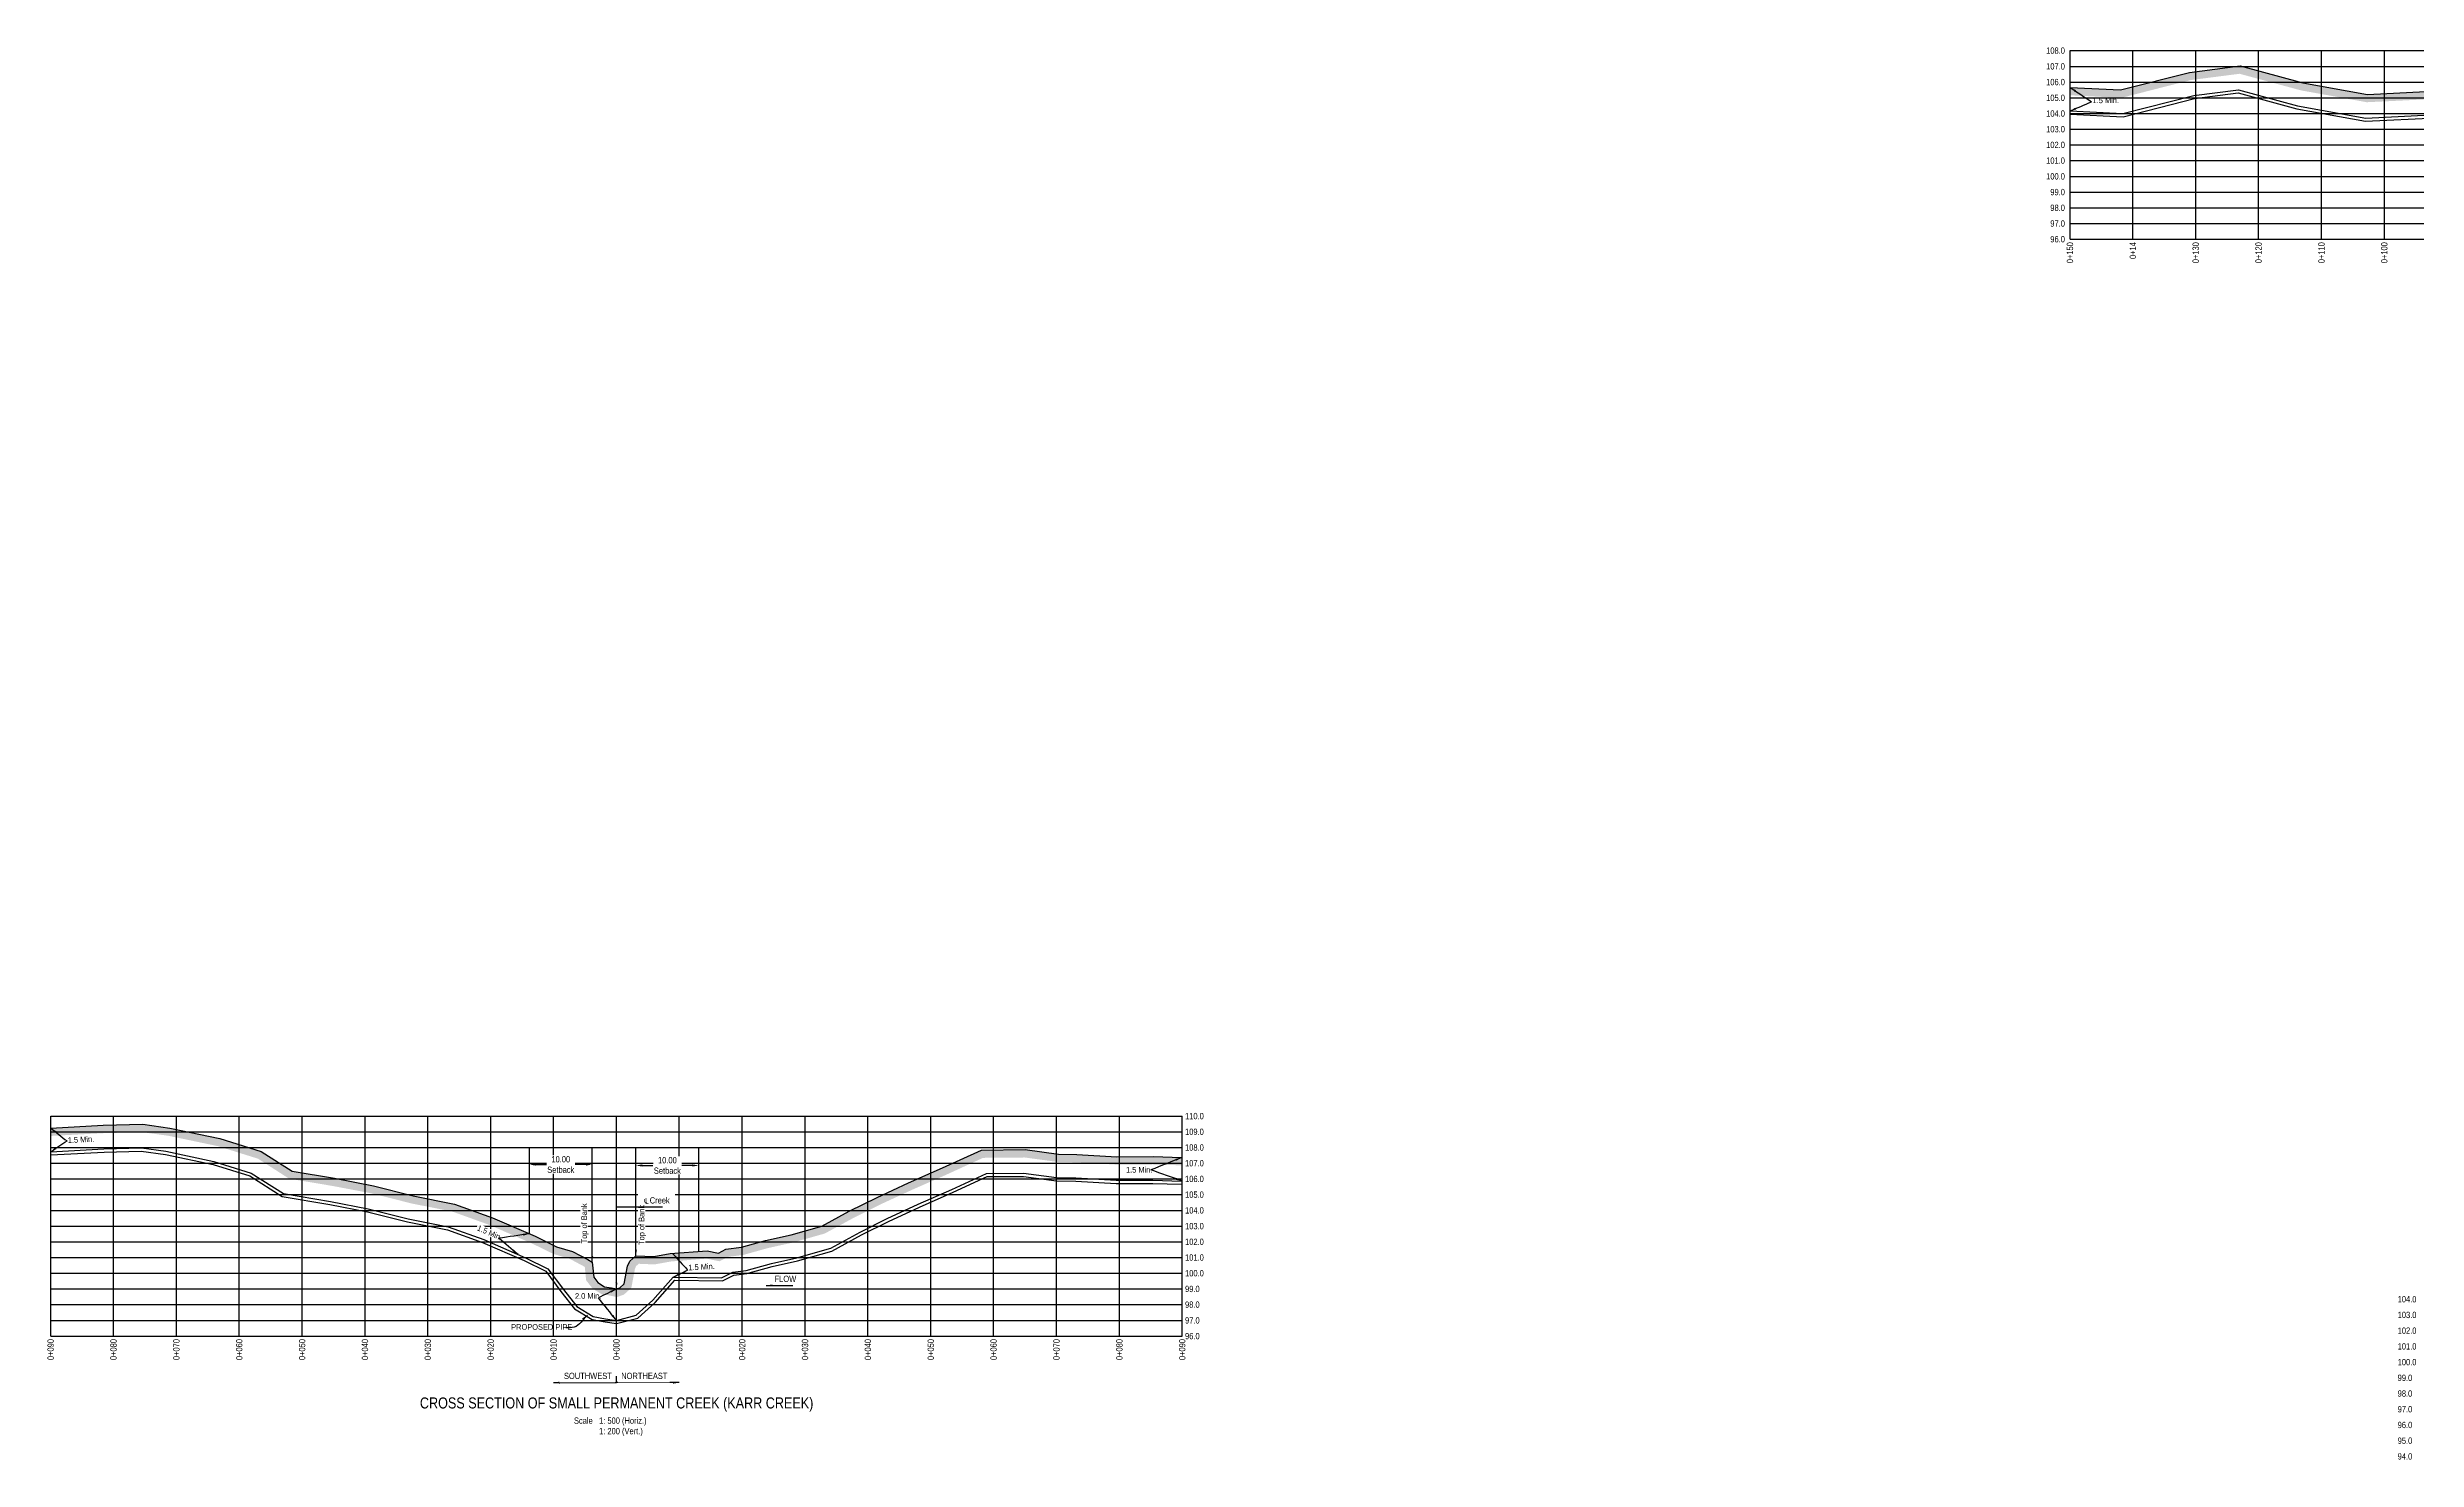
# Model space of a CAD drawing. Extents: x 406232 to 435383, y 6039561 to 6052989.
# Drawn here: x 411620 to 415388, y 6046476 to 6048722 of the extents above; entities that cross this region are included whole.
import ezdxf
from ezdxf.enums import TextEntityAlignment as Align

# ---------------------------------------------------------------- set-up
doc = ezdxf.new("R2010")
doc.units = 0
doc.header["$LTSCALE"] = 5
doc.header["$PDSIZE"] = 0.5
doc.linetypes.add('foc-TOPO', pattern=[1, 0.2, -0.8])
doc.layers.get('Defpoints').update_dxf_attribs({"color": 9})
for name, color, linetype in [('CG-NOTES', 7, 'Continuous'), ('DETAIL-T', 7, 'Continuous'), ('L-BD', 7, 'Continuous'), ('L-DETAIL-T', 3, 'Continuous'), ('P-CROSSINGS-GRID', 8, 'Continuous'), ('P-CROSSINGS-GROUND', 48, 'foc-TOPO'), ('P-CROSSINGS-LINE', 3, 'Continuous'), ('P-PROPOSED', 10, 'Continuous'), ('S-T7', 7, 'Continuous')]:
    doc.layers.add(name, color=color, linetype=linetype)
doc.styles.add('140', font='ARIALN.TTF', dxfattribs={"height": 15})
doc.styles.add('80', font='ARIALN.TTF', dxfattribs={"height": 10})
doc.styles.add('80CG', font='ARIALN.TTF', dxfattribs={"height": 10})
doc.styles.add('80L', font='ARIALN.TTF', dxfattribs={"height": 10})
doc.dimstyles.new('Compass 5 000', dxfattribs={"dimscale": 5, "dimtxt": 9, "dimasz": 2, "dimexe": 0.2, "dimexo": 0.0625, "dimgap": 0.5, "dimtad": 0, "dimtih": 1, "dimtoh": 1, "dimzin": 0, "dimdsep": 46, "dimtxsty": '80CG', "dimcen": 0.1, "dimse1": 1, "dimse2": 1, "dimclrd": 256, "dimclrt": 256, "dimaunit": 1, "dimadec": 4, "dimazin": 0, "dimtfac": 0.06, "dimtofl": 0, "dimtmove": 0, "dimatfit": 1, "dimfxl": 0.2, "dimtolj": 1, "dimtzin": 0, "dimlwd": -1, "dimarcsym": 0})

# ---------------------------------------------------------------- blocks, each defined once
blk = doc.blocks.new('*D888')
at = {"transparency": 16777216}
for p, q in [((412396.5, 6046945.1), (412413.5, 6046945.1)), ((412476.4, 6046945.1), (412459.4, 6046945.1))]:
    blk.add_line(p, q, dxfattribs=at)
for points in [[(412396.5, 6046946.8), (412396.5, 6046943.4), (412386.5, 6046945.1)], [(412476.4, 6046946.8), (412476.4, 6046943.4), (412486.4, 6046945.1)]]:
    blk.add_solid(points, dxfattribs=at)
at = {"layer": 'Defpoints', "color": 0, "transparency": 16777216}
for p in [(412386.5, 6046945.1), (412386.5, 6046926.6), (412486.4, 6046926.6)]:
    blk.add_point(p, dxfattribs=at)
at = {"transparency": 16777216, "insert": (412436.4, 6046945.1), "char_height": 10, "attachment_point": 5, "style": '80CG', "bg_fill": 3, "box_fill_scale": 1.1, "bg_fill_color": 256, "bg_fill_true_color": 13158600, "bg_fill_transparency": 0}
blk.add_mtext('\\A1;10.00\\PSetback', dxfattribs=at)
blk = doc.blocks.new('*D887')
at = {"transparency": 16777216}
for p, q in [((412566, 6046943.6), (412583, 6046943.6)), ((412645.9, 6046943.6), (412628.9, 6046943.6))]:
    blk.add_line(p, q, dxfattribs=at)
for points in [[(412566, 6046945.3), (412566, 6046941.9), (412556, 6046943.6)], [(412645.9, 6046945.3), (412645.9, 6046941.9), (412655.9, 6046943.6)]]:
    blk.add_solid(points, dxfattribs=at)
at = {"layer": 'Defpoints', "color": 0, "transparency": 16777216}
for p in [(412556, 6046943.6), (412556, 6046925.1), (412655.9, 6046925.1)]:
    blk.add_point(p, dxfattribs=at)
at = {"transparency": 16777216, "insert": (412606, 6046943.6), "char_height": 10, "attachment_point": 5, "style": '80CG', "bg_fill": 3, "box_fill_scale": 1.1, "bg_fill_color": 256, "bg_fill_true_color": 13158600, "bg_fill_transparency": 0}
blk.add_mtext('\\A1;10.00\\PSetback', dxfattribs=at)

msp = doc.modelspace()

# ---------------------------------------------------------------- hatches: boundary and pattern name
at = {"layer": 'P-CROSSINGS-GROUND'}
h = msp.add_hatch(dxfattribs=at)
h.set_pattern_fill('EARTH', color=256, scale=2.498859, angle=45)
h.set_pattern_definition([(45, (192.612, 2759.253), (0, 22.440395626), [15.86775592, -15.86775592]), (45, (188.404, 2763.461), (0, 22.440395626), [15.86775592, -15.86775592]), (45, (184.197, 2767.668), (0, 22.440395626), [15.86775592, -15.86775592]), (135, (184.197, 2770.473), (-22.440395626, 0), [15.86775592, -15.86775592]), (135, (188.404, 2774.681), (-22.440395626, 0), [15.86775592, -15.86775592]), (135, (192.612, 2778.889), (-22.440395626, 0), [15.86775592, -15.86775592])])
h.paths.add_polyline_path([(414837.151, 6048646.026), (414918.802, 6048641.949), (415029.357, 6048670.203), (415106.855, 6048680.212), (415204.752, 6048653.745), (415309.299, 6048634.948), (415422.616, 6048640.438), (415528.544, 6048617.586), (415598.124, 6048581.471), (415698.268, 6048575.067), (415802.176, 6048564.764), (415898.62, 6048559.094), (415983.487, 6048543.57), (416107.372, 6048530.644), (416212.218, 6048511.624), (416279.545, 6048496.525), (416306.864, 6048488.918), (416318.767, 6048487.035), (416325.242, 6048488.138), (416328.026, 6048476.608), (416343.236, 6048480.755), (416348.707, 6048483.542), (416350.651, 6048482.224), (416364.002, 6048488.11), (416369.217, 6048493.857), (416369.265, 6048493.972), (416444.217, 6048488.516), (416555.016, 6048491.186), (416652.809, 6048497.092), (416757.203, 6048501.151), (416849.801, 6048519.965), (416947.507, 6048544.953), (417049.517, 6048554.783), (417151.564, 6048564.339), (417274.278, 6048582.675), (417337.151, 6048591.076), (417337.151, 6048603.681), (417272.528, 6048595.047), (417150.057, 6048576.747), (417048.336, 6048567.222), (416945.347, 6048557.297), (416847.007, 6048532.147), (416755.706, 6048513.597), (416652.19, 6048509.572), (416554.489, 6048503.672), (416444.521, 6048501.022), (416362.085, 6048507.022), (416359.465, 6048502.897), (416358.529, 6048500.672), (416356.533, 6048498.472), (416351.94, 6048496.447), (416347.332, 6048499.572), (416344.5, 6048497.172), (416341.36, 6048493.822), (416338.71, 6048492.472), (416337.151, 6048492.047), (416335.443, 6048499.122), (416331.95, 6048499.922), (416326.328, 6048500.997), (416318.693, 6048499.697), (416309.525, 6048501.147), (416282.59, 6048508.647), (416214.701, 6048523.872), (416109.138, 6048543.022), (415985.262, 6048555.947), (415900.117, 6048571.522), (415803.16, 6048577.222), (415699.283, 6048587.522), (415601.546, 6048593.772), (415532.814, 6048629.447), (415423.648, 6048652.997), (415310.113, 6048647.497), (415207.493, 6048665.947), (415107.718, 6048692.922), (415027.001, 6048682.497), (414917.538, 6048654.522), (414837.151, 6048658.535)])
h = msp.add_hatch(dxfattribs=at)
h.set_pattern_fill('EARTH', color=256, scale=2.498859, angle=45)
h.set_pattern_definition([(45, (192.612, 2759.253), (0, 22.440395626), [15.86775592, -15.86775592]), (45, (188.404, 2763.461), (0, 22.440395626), [15.86775592, -15.86775592]), (45, (184.197, 2767.668), (0, 22.440395626), [15.86775592, -15.86775592]), (135, (184.197, 2770.473), (-22.440395626, 0), [15.86775592, -15.86775592]), (135, (188.404, 2774.681), (-22.440395626, 0), [15.86775592, -15.86775592]), (135, (192.612, 2778.889), (-22.440395626, 0), [15.86775592, -15.86775592])])
h.paths.add_polyline_path([(411625.003, 6047003.097), (411708.327, 6047007.485), (411771.453, 6047009.06), (411814.724, 6047003.11), (411894.074, 6046986.46), (411960.065, 6046965.835), (412008.912, 6046934.485), (412076.565, 6046923.16), (412138.262, 6046911.435), (412201.793, 6046895.385), (412267.472, 6046882.31), (412327.876, 6046860.46), (412395.811, 6046830.91), (412429.54, 6046814.435), (412454.973, 6046807.01), (412479.594, 6046793.81), (412486.425, 6046789.71), (412488.804, 6046765.785), (412495.525, 6046757.21), (412505.955, 6046750.785), (412516.944, 6046748.928), (412525.003, 6046747.21), (412530.319, 6046749.135), (412537.155, 6046755.235), (412542.485, 6046783.385), (412546.106, 6046791.21), (412555.977, 6046799.91), (412584.572, 6046798.735), (412610.669, 6046803.385), (412669.211, 6046808.035), (412687.086, 6046804.31), (412698.999, 6046810.335), (412724.07, 6046813.51), (412762.333, 6046824.185), (412802.73, 6046833.16), (412851.579, 6046846.985), (412895.257, 6046870.71), (412939.484, 6046892.91), (412989.567, 6046916.06), (413043.362, 6046939.76), (413105.421, 6046968.21), (413175.047, 6046968.81), (413227.967, 6046961.71), (413257.114, 6046961.26), (413321.104, 6046957.46), (413378.85, 6046957.66), (413424.132, 6046956.31), (413425.003, 6046956.329), (413425.003, 6046943.832), (413424.085, 6046943.812), (413378.685, 6046945.165), (413320.754, 6046944.964), (413256.647, 6046948.771), (413227.036, 6046949.229), (413174.266, 6046956.309), (413108.2, 6046955.739), (413048.484, 6046928.364), (412994.707, 6046904.672), (412944.909, 6046881.653), (412901.043, 6046859.634), (412856.32, 6046835.342), (412805.788, 6046821.041), (412765.369, 6046812.061), (412726.547, 6046801.23), (412702.711, 6046798.211), (412688.82, 6046791.186), (412668.415, 6046795.438), (412612.264, 6046790.978), (412585.421, 6046786.195), (412560.476, 6046787.22), (412556.341, 6046783.576), (412554.474, 6046779.541), (412548.642, 6046748.739), (412536.839, 6046738.208), (412525.895, 6046734.245), (412514.6, 6046736.653), (412501.473, 6046738.871), (412487.07, 6046747.744), (412476.73, 6046760.935), (412474.613, 6046782.227), (412473.423, 6046782.941), (412450.22, 6046795.382), (412425.015, 6046802.74), (412390.575, 6046819.563), (412323.254, 6046848.845), (412264.108, 6046870.24), (412199.042, 6046883.193), (412135.563, 6046899.23), (412074.367, 6046910.86), (412004.321, 6046922.585), (411954.732, 6046954.411), (411890.92, 6046974.355), (411812.588, 6046990.792), (411770.753, 6046996.544), (411708.812, 6046994.999), (411625.66, 6046990.62)])

# ---------------------------------------------------------------- linework, layer by layer
for p, q in [((412386.471, 6046834.973), (412386.471, 6046972.21)), ((412486.425, 6046824.409), (412486.425, 6046972.21)), ((412655.931, 6046806.98), (412655.931, 6046972.21))]:
    msp.add_line(p, q)
at = {"layer": 'CG-NOTES'}
msp.add_line((412525.003, 6046598.188), (412525.003, 6046608.188), dxfattribs=at)
at = {"layer": 'P-CROSSINGS-GRID', "color": 8}
for p, q in [((414837.151, 6048717.047), (417337.151, 6048717.047)), ((414837.151, 6048417.047), (414837.151, 6048717.047)), ((414837.151, 6048692.047), (417337.151, 6048692.047)), ((414937.151, 6048417.047), (414937.151, 6048717.047)), ((415037.151, 6048417.047), (415037.151, 6048717.047)), ((415137.151, 6048417.047), (415137.151, 6048717.047)), ((415237.151, 6048417.047), (415237.151, 6048717.047)), ((415337.151, 6048417.047), (415337.151, 6048717.047)), ((414837.151, 6048667.047), (417337.151, 6048667.047)), ((414837.151, 6048642.047), (417337.151, 6048642.047)), ((414837.151, 6048617.047), (417337.151, 6048617.047)), ((414837.151, 6048592.047), (417337.151, 6048592.047)), ((414837.151, 6048567.047), (417337.151, 6048567.047)), ((414837.151, 6048542.047), (417337.151, 6048542.047)), ((414837.151, 6048517.047), (417337.151, 6048517.047)), ((414837.151, 6048492.047), (417337.151, 6048492.047)), ((414837.151, 6048467.047), (417337.151, 6048467.047)), ((414837.151, 6048442.047), (417337.151, 6048442.047)), ((414837.151, 6048417.047), (417337.151, 6048417.047)), ((411625.003, 6046672.21), (411625.003, 6047022.21)), ((411625.003, 6047022.21), (413425.003, 6047022.21)), ((411625.003, 6046997.21), (413425.003, 6046997.21)), ((411725.003, 6046672.21), (411725.003, 6047022.21)), ((411825.003, 6046672.21), (411825.003, 6047022.21)), ((411925.003, 6046672.21), (411925.003, 6047022.21)), ((412025.003, 6046672.21), (412025.003, 6047022.21)), ((412125.003, 6046672.21), (412125.003, 6047022.21)), ((412225.003, 6046672.21), (412225.003, 6047022.21)), ((412325.003, 6046672.21), (412325.003, 6047022.21)), ((412425.003, 6046672.21), (412425.003, 6047022.21)), ((412525.003, 6046672.21), (412525.003, 6047022.21)), ((412625.003, 6046672.21), (412625.003, 6047022.21)), ((412725.003, 6046672.21), (412725.003, 6047022.21)), ((412825.003, 6046672.21), (412825.003, 6047022.21)), ((412925.003, 6046672.21), (412925.003, 6047022.21)), ((413025.003, 6046672.21), (413025.003, 6047022.21)), ((413125.003, 6046672.21), (413125.003, 6047022.21)), ((413225.003, 6046672.21), (413225.003, 6047022.21)), ((413325.003, 6046672.21), (413325.003, 6047022.21)), ((413425.003, 6046672.21), (413425.003, 6047022.21)), ((411625.003, 6046972.21), (413425.003, 6046972.21)), ((411625.003, 6046972.21), (413425.003, 6046972.21)), ((411625.003, 6046947.21), (413425.003, 6046947.21)), ((411625.003, 6046922.21), (413425.003, 6046922.21)), ((411625.003, 6046897.21), (413425.003, 6046897.21)), ((411625.003, 6046872.21), (413425.003, 6046872.21)), ((411625.003, 6046847.21), (413425.003, 6046847.21)), ((411625.003, 6046822.21), (413425.003, 6046822.21)), ((411625.003, 6046797.21), (413425.003, 6046797.21)), ((411625.003, 6046772.21), (413425.003, 6046772.21)), ((411625.003, 6046747.21), (413425.003, 6046747.21)), ((411625.003, 6046722.21), (413425.003, 6046722.21)), ((411625.003, 6046697.21), (413425.003, 6046697.21)), ((411625.003, 6046672.21), (413425.003, 6046672.21))]:
    msp.add_line(p, q, dxfattribs=at)
at = {"layer": 'P-CROSSINGS-LINE', "color": 3, "flags": 128}
for points in [[(414837.151, 6048658.535), (414917.538, 6048654.522), (415027.001, 6048682.497), (415107.718, 6048692.922), (415207.493, 6048665.947), (415310.113, 6048647.497), (415423.648, 6048652.997)], [(411625.003, 6047003.097), (411708.327, 6047007.485), (411771.453, 6047009.06), (411814.724, 6047003.11), (411894.074, 6046986.46), (411960.065, 6046965.835), (412008.912, 6046934.485), (412076.565, 6046923.16), (412138.262, 6046911.435), (412201.793, 6046895.385), (412267.472, 6046882.31), (412327.876, 6046860.46), (412395.811, 6046830.91), (412429.54, 6046814.435), (412454.973, 6046807.01), (412479.594, 6046793.81), (412486.425, 6046789.71), (412488.804, 6046765.785), (412495.525, 6046757.21), (412505.955, 6046750.785), (412516.944, 6046748.928), (412525.003, 6046747.21), (412530.319, 6046749.135), (412537.155, 6046755.235), (412542.485, 6046783.385), (412546.106, 6046791.21), (412555.977, 6046799.91), (412584.572, 6046798.735), (412610.669, 6046803.385), (412669.211, 6046808.035), (412687.086, 6046804.31), (412698.999, 6046810.335), (412724.07, 6046813.51), (412762.333, 6046824.185), (412802.73, 6046833.16), (412851.579, 6046846.985), (412895.257, 6046870.71), (412939.484, 6046892.91), (412989.567, 6046916.06), (413043.362, 6046939.76), (413105.421, 6046968.21), (413175.047, 6046968.81), (413227.967, 6046961.71), (413257.114, 6046961.26), (413321.104, 6046957.46), (413378.85, 6046957.66), (413424.132, 6046956.31), (413425.003, 6046956.329)]]:
    msp.add_lwpolyline(points, dxfattribs=at)
at = {"layer": 'P-PROPOSED'}
for points in [[(414837.151, 6048621.006), (414921.329, 6048616.803), (415034.069, 6048645.615), (415105.129, 6048654.793), (415199.271, 6048629.341), (415307.672, 6048609.852), (415420.551, 6048615.32)], [(414837.151, 6048616.002), (414921.834, 6048611.774), (415035.011, 6048640.698), (415104.783, 6048649.709), (415198.174, 6048624.46), (415307.347, 6048604.832), (415420.137, 6048610.296)], [(411625.003, 6046965.562), (411709.781, 6046970.027), (411769.353, 6046971.513), (411808.315, 6046966.156), (411884.613, 6046950.146), (411944.067, 6046931.564), (411995.139, 6046898.786), (412069.971, 6046886.259), (412130.165, 6046874.82), (412193.538, 6046858.81), (412257.38, 6046846.101), (412314.011, 6046825.615), (412380.103, 6046796.868), (412415.964, 6046779.351), (412415.964, 6046779.351), (412440.509, 6046746.386), (412461.704, 6046719.346), (412488.029, 6046703.128), (412507.566, 6046699.827), (412525.003, 6046697.21), (412556.399, 6046705.426), (412583.101, 6046729.251), (412615.452, 6046766.164), (412615.452, 6046766.164), (412692.289, 6046764.938), (412692.289, 6046764.938), (412710.135, 6046773.963), (412731.5, 6046776.669), (412771.44, 6046787.812), (412811.906, 6046796.802), (412865.802, 6046812.055), (412912.615, 6046837.483), (412955.76, 6046859.14), (413004.987, 6046881.895), (413058.729, 6046905.571), (413113.757, 6046930.798), (413172.704, 6046931.306), (413225.176, 6046924.266), (413255.713, 6046923.794), (413320.056, 6046919.973), (413378.356, 6046920.175), (413423.992, 6046918.815), (413425.003, 6046918.837)], [(411625.003, 6046960.558), (411709.974, 6046965.032), (411769.073, 6046966.507), (411807.46, 6046961.229), (411883.351, 6046945.304), (411941.934, 6046926.995), (411993.303, 6046894.026), (412069.092, 6046881.339), (412129.085, 6046869.938), (412192.438, 6046853.933), (412256.035, 6046841.273), (412312.163, 6046820.969), (412378.008, 6046792.329), (412412.68, 6046775.393), (412436.537, 6046743.351), (412458.322, 6046715.559), (412486.237, 6046698.363), (412506.779, 6046694.891), (412525.276, 6046692.115), (412558.829, 6046700.896), (412586.657, 6046725.726), (412617.686, 6046761.13), (412693.443, 6046759.921), (412711.62, 6046769.113), (412732.491, 6046771.757), (412772.655, 6046782.962), (412813.129, 6046791.954), (412867.699, 6046807.398), (412914.929, 6046833.052), (412957.93, 6046854.637), (413007.044, 6046877.339), (413060.778, 6046901.012), (413114.869, 6046925.809), (413172.392, 6046926.305), (413224.804, 6046919.273), (413255.526, 6046918.799), (413319.917, 6046914.975), (413378.29, 6046915.177), (413423.974, 6046913.815), (413425.003, 6046913.838)]]:
    msp.add_lwpolyline(points, dxfattribs=at)

# ---------------------------------------------------------------- texts
at = {"style": '80'}
for s, p in [('0+150', (414837.064, 6048412.351)), ('0+14', (414937.064, 6048412.351)), ('0+130', (415037.064, 6048412.351)), ('0+120', (415137.064, 6048412.351)), ('0+110', (415237.064, 6048412.351)), ('0+100', (415337.064, 6048412.351)), ('0+090', (411624.916, 6046667.514)), ('0+080', (411724.916, 6046667.514)), ('0+070', (411824.916, 6046667.514)), ('0+060', (411924.916, 6046667.514)), ('0+050', (412024.916, 6046667.514)), ('0+040', (412124.916, 6046667.514)), ('0+030', (412224.916, 6046667.514)), ('0+020', (412324.916, 6046667.514)), ('0+010', (412424.916, 6046667.514)), ('0+000', (412524.916, 6046667.514)), ('0+010', (412624.916, 6046667.514)), ('0+020', (412724.916, 6046667.514)), ('0+030', (412824.916, 6046667.514)), ('0+040', (412924.916, 6046667.514)), ('0+050', (413024.916, 6046667.514)), ('0+060', (413124.916, 6046667.514)), ('0+070', (413224.916, 6046667.514)), ('0+080', (413324.916, 6046667.514)), ('0+090', (413424.916, 6046667.514))]:
    msp.add_text(s, height=10, rotation=90, dxfattribs=at).set_placement(p, align=Align.MIDDLE_RIGHT)
at = {"style": '80L'}
msp.add_text('FLOW', height=9.9954, rotation=359.666704, dxfattribs=at).set_placement((412776.498, 6046758.345))
at = {"char_height": 8.9959, "attachment_point": 1, "style": '80L'}
for s, insert in [('1.5 Min.', (414873.051, 6048642.499)), ('1.5 Min.', (413335.546, 6046941.225)), ('2.0 Min.', (412459.02, 6046740.519))]:
    msp.add_mtext_dynamic_manual_height_columns(s, width=45.29007, gutter_width=44.979, heights=[0], dxfattribs=dict(at, insert=insert))
at = {"insert": (412357.543, 6046691.217), "char_height": 8.99589, "width": 84.29299, "attachment_point": 1, "style": '80L'}
msp.add_mtext('PROPOSED PIPE', dxfattribs=at)
at = {"layer": 'DETAIL-T', "insert": (412457.347, 6046542.728), "char_height": 10, "attachment_point": 1, "style": '80L'}
msp.add_mtext_dynamic_manual_height_columns('Scale^I1: 500 (Horiz.)\\P^I1: 200 (Vert.)', width=217.1051, gutter_width=45, heights=[0], dxfattribs=at)
at = {"layer": 'L-DETAIL-T', "insert": (412525.283, 6046574.602), "char_height": 17.5, "width": 624.82064, "attachment_point": 2, "rotation": 0, "style": '140'}
msp.add_mtext('CROSS SECTION OF SMALL PERMANENT CREEK (KARR CREEK)', dxfattribs=at)
at = {"layer": 'S-T7', "style": '80'}
for s, p in [('108.0', (414829.036, 6048717.047)), ('107.0', (414829.036, 6048692.047)), ('106.0', (414829.036, 6048667.047)), ('105.0', (414829.036, 6048642.047)), ('104.0', (414829.036, 6048617.047)), ('103.0', (414829.036, 6048592.047)), ('102.0', (414829.036, 6048567.047)), ('101.0', (414829.036, 6048542.047)), ('100.0', (414829.036, 6048517.047)), ('99.0', (414829.036, 6048492.047)), ('98.0', (414829.036, 6048467.047)), ('97.0', (414829.036, 6048442.047)), ('96.0', (414829.036, 6048417.047))]:
    msp.add_text(s, height=10, dxfattribs=at).set_placement(p, align=Align.MIDDLE_RIGHT)
for s, p in [('110.0', (413429.465, 6047022.21)), ('109.0', (413429.465, 6046997.21)), ('108.0', (413429.465, 6046972.21)), ('107.0', (413429.465, 6046947.21)), ('106.0', (413429.465, 6046922.21)), ('105.0', (413429.465, 6046897.21)), ('104.0', (413429.465, 6046872.21)), ('103.0', (413429.465, 6046847.21)), ('102.0', (413429.465, 6046822.21)), ('101.0', (413429.465, 6046797.21)), ('100.0', (413429.465, 6046772.21)), ('99.0', (413429.465, 6046747.21)), ('98.0', (413429.465, 6046722.21)), ('104.0', (415358.369, 6046730.847)), ('97.0', (413429.465, 6046697.21)), ('103.0', (415358.369, 6046705.847)), ('96.0', (413429.465, 6046672.21)), ('102.0', (415358.369, 6046680.847)), ('101.0', (415358.369, 6046655.847)), ('100.0', (415358.369, 6046630.847)), ('99.0', (415358.369, 6046605.847)), ('98.0', (415358.369, 6046580.847)), ('97.0', (415358.369, 6046555.847)), ('96.0', (415358.369, 6046530.847)), ('95.0', (415358.369, 6046505.847)), ('94.0', (415358.369, 6046480.847))]:
    msp.add_text(s, height=10, dxfattribs=at).set_placement(p, align=Align.MIDDLE_LEFT)

# ---------------------------------------------------------------- leaders
at = {"path_type": 1}
for points in [[(414837.382, 6048658.315), (414871.556, 6048635.827)], [(414837.151, 6048621.006), (414871.556, 6048635.827)], [(413424.132, 6046956.31), (413375.209, 6046936.523)], [(413425.003, 6046918.837), (413375.209, 6046936.523)], [(412525.003, 6046747.21), (412525.003, 6046877.754)], [(412386.471, 6046834.973), (412337.911, 6046827.812)], [(412368.405, 6046801.956), (412337.911, 6046827.812)], [(412486.425, 6046789.71), (412486.425, 6046824.409)], [(412555.977, 6046799.91), (412555.977, 6046834.609)], [(412762.975, 6046752.713), (412805.395, 6046752.868)], [(412478.678, 6046705.656), (412457.665, 6046686.396), (412444.274, 6046685.306)]]:
    msp.add_leader(points, dimstyle='Compass 5 000', override={"dimgap": 0.5, "dimtad": 0}, dxfattribs=at)
for points in [[(412525.003, 6046747.21), (412496.244, 6046733.125)], [(412525.003, 6046697.21), (412496.244, 6046733.125)]]:
    msp.add_leader(points, dimstyle='Compass 5 000', dxfattribs=at)
at = {"layer": 'CG-NOTES', "path_type": 1}
for points in [[(412425.003, 6046598.188), (412525.003, 6046598.188)], [(412625.003, 6046598.188), (412525.003, 6046598.188)]]:
    msp.add_leader(points, dimstyle='Compass 5 000', override={"dimgap": 0.5, "dimtad": 0}, dxfattribs=at)

# ---------------------------------------------------------------- next in the draw order: texts
at = {"char_height": 8.9959, "attachment_point": 1, "style": '80L', "bg_fill": 3, "box_fill_scale": 1.15, "bg_fill_color": 256, "bg_fill_true_color": 256, "bg_fill_transparency": 0}
for insert, rotation in [((411652.019, 6046988.171), 3.014519), ((412305.943, 6046849.177), 336.492336), ((412639.167, 6046785.721), 3.014519)]:
    msp.add_mtext_dynamic_manual_height_columns('1.5 Min.', width=35.87103, gutter_width=44.979, heights=[0], dxfattribs=dict(at, insert=insert, rotation=rotation))
at = {"insert": (412469.044, 6046819.739), "char_height": 8.99589, "width": 55.85483, "attachment_point": 1, "rotation": 90, "style": '80L', "bg_fill": 3, "box_fill_scale": 1.15, "bg_fill_color": 256, "bg_fill_true_color": 256, "bg_fill_transparency": 0}
msp.add_mtext('Top of Bank', dxfattribs=at)
at = {"color": 3, "insert": (412517.635, 6046613.869), "char_height": 10, "width": 78.43132, "attachment_point": 3, "style": '80', "bg_fill": 2}
msp.add_mtext('SOUTHWEST', dxfattribs=at)
at = {"layer": 'L-BD', "insert": (412564.043, 6046893.119), "char_height": 9.99544, "width": 49.14274, "attachment_point": 1, "style": '80', "bg_fill": 2}
msp.add_mtext('\\pi4.23209;{\\fISOCPEUR|b0|i0|c0|p34;℄} Creek', dxfattribs=at)

# ---------------------------------------------------------------- next in the draw order: dimensions: what is measured, and where the dimension line sits
dim = msp.add_aligned_dim(p1=(412486.425, 6046926.601), p2=(412386.471, 6046926.601), distance=-18.487, text='10.00\\PSetback', dimstyle='Compass 5 000', override={"dimtfill": 1})
dim.commit()
dim.dimension.update_dxf_attribs({"geometry": '*D888', "text_midpoint": (412436.448, 6046945.088)})

# ---------------------------------------------------------------- next in the draw order: linework, layer by layer
for p, q in [((412555.977, 6046799.91), (412555.977, 6046972.21)), ((412525.003, 6046877.754), (412598.257, 6046877.754))]:
    msp.add_line(p, q)

# ---------------------------------------------------------------- next in the draw order: texts
at = {"color": 3, "insert": (412532.593, 6046613.869), "char_height": 10, "width": 71.79644, "attachment_point": 1, "style": '80', "bg_fill": 2}
msp.add_mtext('NORTHEAST', dxfattribs=at)

# ---------------------------------------------------------------- next in the draw order: leaders
at = {"path_type": 1}
for points in [[(411625.003, 6047003.097), (411650.977, 6046982.588)], [(411625.003, 6046965.562), (411650.977, 6046982.588)], [(412614.349, 6046803.677), (412638.119, 6046777.246)], [(412615.452, 6046766.164), (412638.119, 6046777.246)]]:
    msp.add_leader(points, dimstyle='Compass 5 000', override={"dimgap": 0.5, "dimtad": 0}, dxfattribs=at)

# ---------------------------------------------------------------- next in the draw order: texts
at = {"insert": (412560.387, 6046817.228), "char_height": 8.99589, "width": 55.85483, "attachment_point": 1, "rotation": 90, "style": '80L', "bg_fill": 3, "box_fill_scale": 1.15, "bg_fill_color": 256, "bg_fill_true_color": 256, "bg_fill_transparency": 0}
msp.add_mtext('Top of Bank', dxfattribs=at)

# ---------------------------------------------------------------- next in the draw order: dimensions: what is measured, and where the dimension line sits
dim = msp.add_aligned_dim(p1=(412655.931, 6046925.122), p2=(412555.977, 6046925.122), distance=-18.487, text='10.00\\PSetback', dimstyle='Compass 5 000', override={"dimtfill": 1})
dim.commit()
dim.dimension.update_dxf_attribs({"geometry": '*D887', "text_midpoint": (412605.954, 6046943.609)})

doc.saveas('drawing.dxf')
